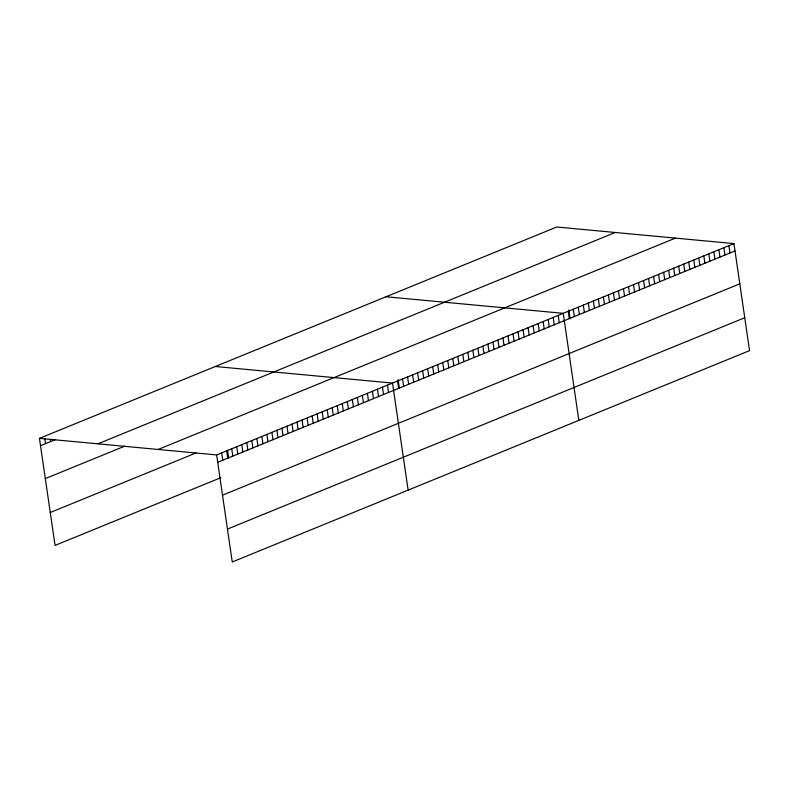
<?xml version="1.0" encoding="UTF-8"?>
<svg xmlns="http://www.w3.org/2000/svg" width="789" height="789" viewBox="0 0 789 789"><rect width="100%" height="100%" fill="white"/><g stroke="black" fill="none" stroke-linecap="round" stroke-linejoin="round"><path stroke-width="1.18" d="M220.9 477.661L55.062 545.406L39.45 438.359L556.748 227.015L733.938 243.594L749.55 350.641L232.252 561.985L216.64 454.937L733.938 243.594M40.525 445.696L55.595 439.532M97.925 443.822L615.213 232.489M45.318 478.598L124.721 446.16M158.165 449.464L675.463 238.12M50.269 512.505L195.997 452.965M217.715 462.265L735.003 250.932M222.508 495.176L739.806 283.833M227.459 529.074L744.747 317.74M386.038 296.763L563.228 313.332L578.84 420.389M215.328 366.5L392.518 383.079L408.14 490.127M39.45 438.359L216.64 454.937M728.908 245.645L729.983 252.983M723.888 247.697L724.963 255.034M718.868 249.748L719.943 257.086M713.848 251.799L714.923 259.137M708.828 253.851L709.903 261.189M703.808 255.902L704.883 263.24M698.788 257.954L699.863 265.291M693.768 260.005L694.833 267.343M688.748 262.056L689.813 269.394M683.728 264.108L684.793 271.446M678.708 266.159L679.773 273.497M673.688 268.211L674.753 275.548M668.668 270.262L669.733 277.6M663.638 272.313L664.713 279.651M658.618 274.365L659.693 281.703M653.598 276.416L654.673 283.754M648.578 278.468L649.653 285.805M643.558 280.519L644.633 287.857M638.538 282.57L639.613 289.908M633.518 284.622L634.583 291.96M628.498 286.673L629.563 294.011M623.478 288.725L624.543 296.062M618.458 290.776L619.523 298.104M613.438 292.827L614.503 300.155M608.418 294.879L609.483 302.207M603.398 296.93L604.463 304.258M598.368 298.982L599.443 306.31M593.348 301.033L594.423 308.361M588.328 303.084L589.403 310.412M583.308 305.136L584.383 312.464M578.288 307.187L579.363 314.515M573.268 309.239L574.343 316.567M568.839 309.939L570.122 318.707M568.248 311.28L569.313 318.618M558.208 315.383L559.273 322.721M553.188 317.434L554.253 324.772M548.168 319.486L549.233 326.824M543.148 321.537L544.213 328.875M538.118 323.589L539.193 330.926M533.098 325.64L534.173 332.978M528.078 327.691L529.153 335.029M523.058 329.743L524.133 337.081M518.038 331.794L519.113 339.132M513.018 333.846L514.093 341.183M507.998 335.897L509.073 343.235M502.978 337.948L504.043 345.286M497.958 340L499.023 347.338M492.938 342.051L494.003 349.389M487.918 344.103L488.983 351.44M482.898 346.154L483.963 353.492M477.878 348.205L478.943 355.543M472.848 350.257L473.923 357.595M467.828 352.308L468.903 359.646M462.808 354.36L463.883 361.697M457.788 356.411L458.863 363.749M452.768 358.462L453.843 365.8M447.748 360.514L448.823 367.852M442.728 362.565L443.803 369.903M437.708 364.617L438.773 371.954M432.688 366.668L433.753 374.006M427.668 368.719L428.733 376.057M422.648 370.771L423.713 378.109M417.628 372.822L418.693 380.16M412.608 374.874L413.673 382.211M407.578 376.925L408.653 384.263M402.558 378.976L403.633 386.314M398.129 379.677L399.412 388.454M397.538 381.028L398.613 388.366M387.498 385.131L388.563 392.468M382.468 387.182L383.543 394.52M377.448 389.233L378.513 396.571M372.418 391.295L373.493 398.623M367.398 393.346L368.463 400.684M362.368 395.397L363.443 402.735M357.348 397.449L358.413 404.787M352.318 399.5L353.393 406.838M347.298 401.552L348.363 408.889M342.268 403.613L343.343 410.941M337.238 405.664L338.313 413.002M332.218 407.716L333.283 415.053M327.188 409.767L328.263 417.105M322.168 411.819L323.234 419.156M317.139 413.87L318.214 421.208M312.119 415.931L313.184 423.259M307.089 417.983L308.164 425.32M302.069 420.034L303.134 427.372M297.039 422.085L298.114 429.423M292.019 424.137L293.084 431.475M286.989 426.188L288.064 433.526M281.969 428.249L283.034 435.577M276.939 430.301L278.014 437.629M271.919 432.352L272.984 439.69M266.889 434.404L267.964 441.741M261.869 436.455L262.934 443.793M256.839 438.506L257.914 445.844M251.819 440.558L252.884 447.896M246.789 442.619L247.864 449.947M241.769 444.671L242.834 452.008M236.739 446.722L237.814 454.06M231.719 448.773L232.785 456.111M227.587 450.519L228.702 458.192M226.69 450.825L227.765 458.162M221.67 452.876L222.735 460.214M50.269 439.493L50.575 441.584M44.786 438.398L45.545 443.635"/></g></svg>
